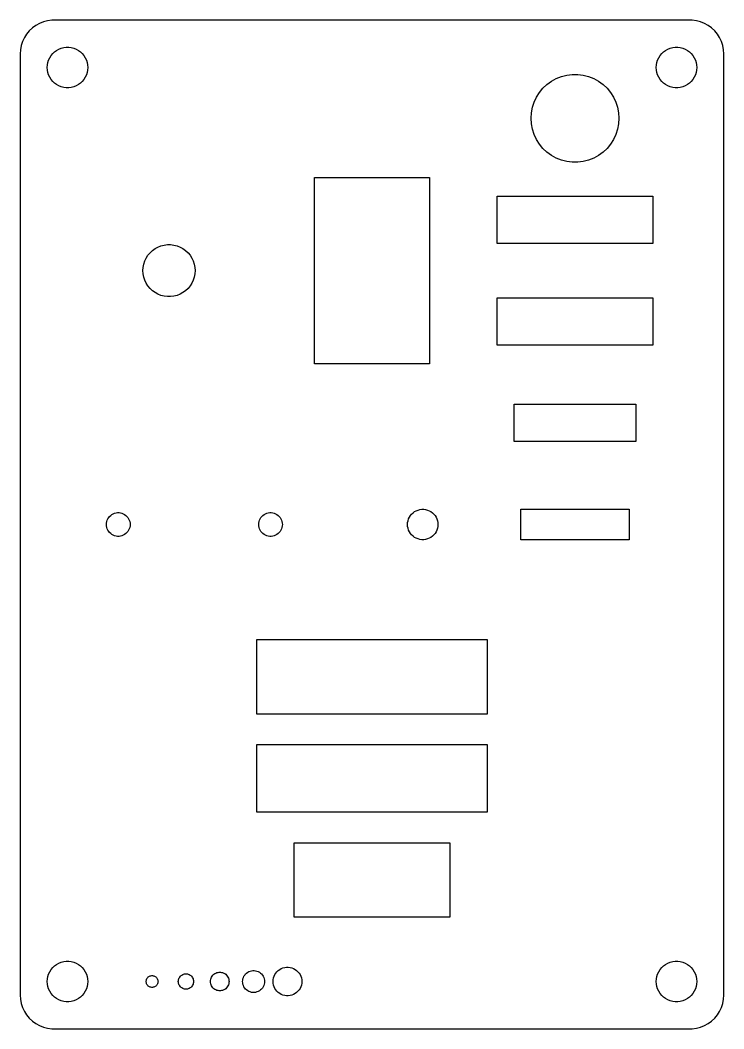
# Model space of a CAD drawing. Header units: metres. Extents: x -52 to 52, y -74 to 3413.
# Drawn here: x -52 to 52, y 1674.5 to 1823.5 of the extents above; entities that cross this region are included whole.
import ezdxf

# ---------------------------------------------------------------- set-up
doc = ezdxf.new("R2010")
doc.units = ezdxf.units.M

msp = doc.modelspace()

# ---------------------------------------------------------------- linework, layer by layer
for p, q in [((-50.1871, 1822.35), (-50.6448, 1821.92)), ((-49.6791, 1822.72), (-50.1871, 1822.35)), ((-49.1289, 1823.02), (-49.6791, 1822.72)), ((-48.5451, 1823.26), (-49.1289, 1823.02)), ((-47.9369, 1823.41), (-48.5451, 1823.26)), ((-47.3139, 1823.49), (-47.9369, 1823.41)), ((47.3139, 1823.49), (-47.3139, 1823.49)), ((47.9369, 1823.41), (47.3139, 1823.49)), ((48.5451, 1823.26), (47.9369, 1823.41)), ((49.1289, 1823.02), (48.5451, 1823.26)), ((49.6791, 1822.72), (49.1289, 1823.02)), ((50.1871, 1822.35), (49.6791, 1822.72)), ((50.6448, 1821.92), (50.1871, 1822.35)), ((-51.3815, 1820.91), (-51.6489, 1820.34)), ((-51.0451, 1821.44), (-51.3815, 1820.91)), ((-50.6448, 1821.92), (-51.0451, 1821.44)), ((51.0451, 1821.44), (50.6448, 1821.92)), ((51.3815, 1820.91), (51.0451, 1821.44)), ((51.6489, 1820.34), (51.3815, 1820.91)), ((-51.9606, 1819.13), (-52, 1818.5)), ((-51.8429, 1819.74), (-51.9606, 1819.13)), ((-51.6489, 1820.34), (-51.8429, 1819.74)), ((-46.6075, 1819.03), (-46.2773, 1819.21)), ((-46.2773, 1819.21), (-45.927, 1819.35)), ((-45.927, 1819.35), (-45.5621, 1819.45)), ((-45.5621, 1819.45), (-45.1884, 1819.49)), ((-45.1884, 1819.49), (-44.8116, 1819.49)), ((-44.8116, 1819.49), (-44.4379, 1819.45)), ((-44.4379, 1819.45), (-44.0729, 1819.35)), ((-44.0729, 1819.35), (-43.7227, 1819.21)), ((-43.7227, 1819.21), (-43.3925, 1819.03)), ((43.3925, 1819.03), (43.7227, 1819.21)), ((43.7227, 1819.21), (44.0729, 1819.35)), ((44.0729, 1819.35), (44.4379, 1819.45)), ((44.4379, 1819.45), (44.8116, 1819.49)), ((44.8116, 1819.49), (45.1884, 1819.49)), ((45.1884, 1819.49), (45.5621, 1819.45)), ((45.5621, 1819.45), (45.927, 1819.35)), ((45.927, 1819.35), (46.2773, 1819.21)), ((46.2773, 1819.21), (46.6075, 1819.03)), ((51.8429, 1819.74), (51.6489, 1820.34)), ((51.9606, 1819.13), (51.8429, 1819.74)), ((52, 1818.5), (51.9606, 1819.13)), ((-52, 1818.5), (-52, 1679.5)), ((-47.9057, 1817.25), (-47.7893, 1817.6)), ((-47.7893, 1817.6), (-47.6289, 1817.95)), ((-47.6289, 1817.95), (-47.427, 1818.26)), ((-47.427, 1818.26), (-47.1869, 1818.55)), ((-47.1869, 1818.55), (-46.9123, 1818.81)), ((-46.9123, 1818.81), (-46.6075, 1819.03)), ((-43.3925, 1819.03), (-43.0877, 1818.81)), ((-43.0877, 1818.81), (-42.8131, 1818.55)), ((-42.8131, 1818.55), (-42.5729, 1818.26)), ((-42.5729, 1818.26), (-42.3711, 1817.95)), ((-42.3711, 1817.95), (-42.2107, 1817.6)), ((-42.2107, 1817.6), (-42.0942, 1817.25)), ((42.0942, 1817.25), (42.2107, 1817.6)), ((42.2107, 1817.6), (42.3711, 1817.95)), ((42.3711, 1817.95), (42.5729, 1818.26)), ((42.5729, 1818.26), (42.8131, 1818.55)), ((42.8131, 1818.55), (43.0877, 1818.81)), ((43.0877, 1818.81), (43.3925, 1819.03)), ((46.6075, 1819.03), (46.9123, 1818.81)), ((46.9123, 1818.81), (47.1869, 1818.55)), ((47.1869, 1818.55), (47.427, 1818.26)), ((47.427, 1818.26), (47.6289, 1817.95)), ((47.6289, 1817.95), (47.7893, 1817.6)), ((47.7893, 1817.6), (47.9057, 1817.25)), ((52, 1679.5), (52, 1818.5)), ((-48, 1816.5), (-47.9763, 1816.88)), ((-47.9763, 1816.12), (-48, 1816.5)), ((-47.9763, 1816.88), (-47.9057, 1817.25)), ((-47.9057, 1815.75), (-47.9763, 1816.12)), ((-42.0942, 1817.25), (-42.0237, 1816.88)), ((-42.0237, 1816.12), (-42.0942, 1815.75)), ((-42.0237, 1816.88), (-42, 1816.5)), ((-42, 1816.5), (-42.0237, 1816.12)), ((42, 1816.5), (42.0237, 1816.88)), ((42.0237, 1816.12), (42, 1816.5)), ((42.0237, 1816.88), (42.0942, 1817.25)), ((42.0942, 1815.75), (42.0237, 1816.12)), ((47.9057, 1817.25), (47.9763, 1816.88)), ((47.9763, 1816.12), (47.9057, 1815.75)), ((47.9763, 1816.88), (48, 1816.5)), ((48, 1816.5), (47.9763, 1816.12)), ((-47.7893, 1815.4), (-47.9057, 1815.75)), ((-47.6289, 1815.05), (-47.7893, 1815.4)), ((-47.427, 1814.74), (-47.6289, 1815.05)), ((-47.1869, 1814.45), (-47.427, 1814.74)), ((-42.5729, 1814.74), (-42.8131, 1814.45)), ((-42.3711, 1815.05), (-42.5729, 1814.74)), ((-42.2107, 1815.4), (-42.3711, 1815.05)), ((-42.0942, 1815.75), (-42.2107, 1815.4)), ((26.5171, 1814.49), (27.2324, 1814.88)), ((27.2324, 1814.88), (27.9914, 1815.18)), ((27.9914, 1815.18), (28.782, 1815.38)), ((28.782, 1815.38), (29.5919, 1815.49)), ((29.5919, 1815.49), (30.4081, 1815.49)), ((30.4081, 1815.49), (31.218, 1815.38)), ((31.218, 1815.38), (32.0086, 1815.18)), ((32.0086, 1815.18), (32.7676, 1814.88)), ((32.7676, 1814.88), (33.4829, 1814.49)), ((42.2107, 1815.4), (42.0942, 1815.75)), ((42.3711, 1815.05), (42.2107, 1815.4)), ((42.5729, 1814.74), (42.3711, 1815.05)), ((42.8131, 1814.45), (42.5729, 1814.74)), ((47.427, 1814.74), (47.1869, 1814.45)), ((47.6289, 1815.05), (47.427, 1814.74)), ((47.7893, 1815.4), (47.6289, 1815.05)), ((47.9057, 1815.75), (47.7893, 1815.4)), ((-46.9123, 1814.19), (-47.1869, 1814.45)), ((-46.6075, 1813.97), (-46.9123, 1814.19)), ((-46.2773, 1813.79), (-46.6075, 1813.97)), ((-45.927, 1813.65), (-46.2773, 1813.79)), ((-45.5621, 1813.55), (-45.927, 1813.65)), ((-45.1884, 1813.51), (-45.5621, 1813.55)), ((-44.8116, 1813.51), (-45.1884, 1813.51)), ((-44.4379, 1813.55), (-44.8116, 1813.51)), ((-44.0729, 1813.65), (-44.4379, 1813.55)), ((-43.7227, 1813.79), (-44.0729, 1813.65)), ((-43.3925, 1813.97), (-43.7227, 1813.79)), ((-43.0877, 1814.19), (-43.3925, 1813.97)), ((-42.8131, 1814.45), (-43.0877, 1814.19)), ((24.7414, 1812.82), (25.2617, 1813.45)), ((25.2617, 1813.45), (25.8567, 1814.01)), ((25.8567, 1814.01), (26.5171, 1814.49)), ((33.4829, 1814.49), (34.1432, 1814.01)), ((34.1432, 1814.01), (34.7383, 1813.45)), ((34.7383, 1813.45), (35.2586, 1812.82)), ((43.0877, 1814.19), (42.8131, 1814.45)), ((43.3925, 1813.97), (43.0877, 1814.19)), ((43.7227, 1813.79), (43.3925, 1813.97)), ((44.0729, 1813.65), (43.7227, 1813.79)), ((44.4379, 1813.55), (44.0729, 1813.65)), ((44.8116, 1813.51), (44.4379, 1813.55)), ((45.1884, 1813.51), (44.8116, 1813.51)), ((45.5621, 1813.55), (45.1884, 1813.51)), ((45.927, 1813.65), (45.5621, 1813.55)), ((46.2773, 1813.79), (45.927, 1813.65)), ((46.6075, 1813.97), (46.2773, 1813.79)), ((46.9123, 1814.19), (46.6075, 1813.97)), ((47.1869, 1814.45), (46.9123, 1814.19)), ((23.9565, 1811.39), (24.304, 1812.13)), ((24.304, 1812.13), (24.7414, 1812.82)), ((35.2586, 1812.82), (35.696, 1812.13)), ((35.696, 1812.13), (36.0435, 1811.39)), ((23.5513, 1809.81), (23.7042, 1810.62)), ((23.7042, 1810.62), (23.9565, 1811.39)), ((36.0435, 1811.39), (36.2958, 1810.62)), ((36.2958, 1810.62), (36.4487, 1809.81)), ((23.5, 1809), (23.5513, 1809.81)), ((23.5513, 1808.19), (23.5, 1809)), ((36.4487, 1809.81), (36.5, 1809)), ((36.5, 1809), (36.4487, 1808.19)), ((23.7042, 1807.38), (23.5513, 1808.19)), ((23.9565, 1806.61), (23.7042, 1807.38)), ((36.2958, 1807.38), (36.0435, 1806.61)), ((36.4487, 1808.19), (36.2958, 1807.38)), ((24.304, 1805.87), (23.9565, 1806.61)), ((24.7414, 1805.18), (24.304, 1805.87)), ((35.696, 1805.87), (35.2586, 1805.18)), ((36.0435, 1806.61), (35.696, 1805.87)), ((25.2617, 1804.55), (24.7414, 1805.18)), ((25.8567, 1803.99), (25.2617, 1804.55)), ((34.7383, 1804.55), (34.1432, 1803.99)), ((35.2586, 1805.18), (34.7383, 1804.55)), ((26.5171, 1803.51), (25.8567, 1803.99)), ((27.2324, 1803.12), (26.5171, 1803.51)), ((27.9914, 1802.82), (27.2324, 1803.12)), ((28.782, 1802.62), (27.9914, 1802.82)), ((32.0086, 1802.82), (31.218, 1802.62)), ((32.7676, 1803.12), (32.0086, 1802.82)), ((33.4829, 1803.51), (32.7676, 1803.12)), ((34.1432, 1803.99), (33.4829, 1803.51)), ((29.5919, 1802.51), (28.782, 1802.62)), ((30.4081, 1802.51), (29.5919, 1802.51)), ((31.218, 1802.62), (30.4081, 1802.51)), ((-8.5, 1772.75), (-8.5, 1800.25)), ((-8.5, 1800.25), (8.5, 1800.25)), ((8.5, 1800.25), (8.5, 1772.75)), ((18.5, 1790.5), (18.5, 1797.5)), ((18.5, 1797.5), (41.5, 1797.5)), ((41.5, 1797.5), (41.5, 1790.5)), ((-32.8065, 1789.14), (-32.4541, 1789.47)), ((-32.4541, 1789.47), (-32.0629, 1789.75)), ((-32.0629, 1789.75), (-31.6392, 1789.98)), ((-31.6392, 1789.98), (-31.1897, 1790.16)), ((-31.1897, 1790.16), (-30.7214, 1790.28)), ((-30.7214, 1790.28), (-30.2417, 1790.34)), ((-30.2417, 1790.34), (-29.7583, 1790.34)), ((-29.7583, 1790.34), (-29.2786, 1790.28)), ((-29.2786, 1790.28), (-28.8103, 1790.16)), ((-28.8103, 1790.16), (-28.3607, 1789.98)), ((-28.3607, 1789.98), (-27.9371, 1789.75)), ((-27.9371, 1789.75), (-27.5459, 1789.47)), ((-27.5459, 1789.47), (-27.1935, 1789.14)), ((41.5, 1790.5), (18.5, 1790.5)), ((-33.729, 1787.46), (-33.5796, 1787.92)), ((-33.5796, 1787.92), (-33.3738, 1788.35)), ((-33.3738, 1788.35), (-33.1147, 1788.76)), ((-33.1147, 1788.76), (-32.8065, 1789.14)), ((-27.1935, 1789.14), (-26.8853, 1788.76)), ((-26.8853, 1788.76), (-26.6262, 1788.35)), ((-26.6262, 1788.35), (-26.4203, 1787.92)), ((-26.4203, 1787.92), (-26.271, 1787.46)), ((-33.85, 1786.5), (-33.8196, 1786.98)), ((-33.8196, 1786.02), (-33.85, 1786.5)), ((-33.8196, 1786.98), (-33.729, 1787.46)), ((-26.271, 1787.46), (-26.1804, 1786.98)), ((-26.1804, 1786.98), (-26.15, 1786.5)), ((-26.15, 1786.5), (-26.1804, 1786.02)), ((-33.729, 1785.54), (-33.8196, 1786.02)), ((-33.5796, 1785.08), (-33.729, 1785.54)), ((-33.3738, 1784.65), (-33.5796, 1785.08)), ((-26.4203, 1785.08), (-26.6262, 1784.65)), ((-26.271, 1785.54), (-26.4203, 1785.08)), ((-26.1804, 1786.02), (-26.271, 1785.54)), ((-33.1147, 1784.24), (-33.3738, 1784.65)), ((-32.8065, 1783.86), (-33.1147, 1784.24)), ((-32.4541, 1783.53), (-32.8065, 1783.86)), ((-32.0629, 1783.25), (-32.4541, 1783.53)), ((-27.5459, 1783.53), (-27.9371, 1783.25)), ((-27.1935, 1783.86), (-27.5459, 1783.53)), ((-26.8853, 1784.24), (-27.1935, 1783.86)), ((-26.6262, 1784.65), (-26.8853, 1784.24)), ((-31.6392, 1783.02), (-32.0629, 1783.25)), ((-31.1897, 1782.84), (-31.6392, 1783.02)), ((-30.7214, 1782.72), (-31.1897, 1782.84)), ((-30.2417, 1782.66), (-30.7214, 1782.72)), ((-29.7583, 1782.66), (-30.2417, 1782.66)), ((-29.2786, 1782.72), (-29.7583, 1782.66)), ((-28.8103, 1782.84), (-29.2786, 1782.72)), ((-28.3607, 1783.02), (-28.8103, 1782.84)), ((-27.9371, 1783.25), (-28.3607, 1783.02)), ((18.5, 1775.5), (18.5, 1782.5)), ((18.5, 1782.5), (41.5, 1782.5)), ((41.5, 1782.5), (41.5, 1775.5)), ((41.5, 1775.5), (18.5, 1775.5)), ((8.5, 1772.75), (-8.5, 1772.75)), ((21, 1761.25), (21, 1766.75)), ((21, 1766.75), (39, 1766.75)), ((39, 1766.75), (39, 1761.25)), ((39, 1761.25), (21, 1761.25)), ((-38.4377, 1750.48), (-38.2451, 1750.58)), ((-38.2451, 1750.58), (-38.0408, 1750.66)), ((-38.0408, 1750.66), (-37.8279, 1750.72)), ((-37.8279, 1750.72), (-37.6099, 1750.75)), ((-37.6099, 1750.75), (-37.3901, 1750.75)), ((-37.3901, 1750.75), (-37.1721, 1750.72)), ((-37.1721, 1750.72), (-36.9592, 1750.66)), ((-36.9592, 1750.66), (-36.7549, 1750.58)), ((-36.7549, 1750.58), (-36.5623, 1750.48)), ((-15.9377, 1750.48), (-15.7451, 1750.58)), ((-15.7451, 1750.58), (-15.5408, 1750.66)), ((-15.5408, 1750.66), (-15.3279, 1750.72)), ((-15.3279, 1750.72), (-15.1099, 1750.75)), ((-15.1099, 1750.75), (-14.8901, 1750.75)), ((-14.8901, 1750.75), (-14.6721, 1750.72)), ((-14.6721, 1750.72), (-14.4592, 1750.66)), ((-14.4592, 1750.66), (-14.2549, 1750.58)), ((-14.2549, 1750.58), (-14.0623, 1750.48)), ((5.6797, 1750.32), (5.85982, 1750.54)), ((5.85982, 1750.54), (6.0658, 1750.73)), ((6.0658, 1750.73), (6.29439, 1750.9)), ((6.29439, 1750.9), (6.54199, 1751.04)), ((6.54199, 1751.04), (6.8047, 1751.14)), ((6.8047, 1751.14), (7.07838, 1751.21)), ((7.07838, 1751.21), (7.35872, 1751.25)), ((7.35872, 1751.25), (7.64127, 1751.25)), ((7.64127, 1751.25), (7.9216, 1751.21)), ((7.9216, 1751.21), (8.19528, 1751.14)), ((8.19528, 1751.14), (8.45799, 1751.04)), ((8.45799, 1751.04), (8.7056, 1750.9)), ((8.7056, 1750.9), (8.93419, 1750.73)), ((8.93419, 1750.73), (9.14017, 1750.54)), ((9.14017, 1750.54), (9.32028, 1750.32)), ((22, 1746.75), (22, 1751.25)), ((22, 1751.25), (38, 1751.25)), ((38, 1751.25), (38, 1746.75)), ((-39.25, 1749), (-39.2362, 1749.22)), ((-39.2362, 1749.22), (-39.195, 1749.44)), ((-39.195, 1749.44), (-39.1271, 1749.64)), ((-39.1271, 1749.64), (-39.0335, 1749.84)), ((-39.0335, 1749.84), (-38.9158, 1750.03)), ((-38.9158, 1750.03), (-38.7757, 1750.2)), ((-38.7757, 1750.2), (-38.6155, 1750.35)), ((-38.6155, 1750.35), (-38.4377, 1750.48)), ((-36.5623, 1750.48), (-36.3845, 1750.35)), ((-36.3845, 1750.35), (-36.2243, 1750.2)), ((-36.2243, 1750.2), (-36.0842, 1750.03)), ((-36.0842, 1750.03), (-35.9665, 1749.84)), ((-35.9665, 1749.84), (-35.8729, 1749.64)), ((-35.8729, 1749.64), (-35.805, 1749.44)), ((-35.805, 1749.44), (-35.7638, 1749.22)), ((-35.7638, 1749.22), (-35.75, 1749)), ((-16.75, 1749), (-16.7362, 1749.22)), ((-16.7362, 1749.22), (-16.695, 1749.44)), ((-16.695, 1749.44), (-16.6271, 1749.64)), ((-16.6271, 1749.64), (-16.5335, 1749.84)), ((-16.5335, 1749.84), (-16.4158, 1750.03)), ((-16.4158, 1750.03), (-16.2757, 1750.2)), ((-16.2757, 1750.2), (-16.1155, 1750.35)), ((-16.1155, 1750.35), (-15.9377, 1750.48)), ((-14.0623, 1750.48), (-13.8845, 1750.35)), ((-13.8845, 1750.35), (-13.7243, 1750.2)), ((-13.7243, 1750.2), (-13.5842, 1750.03)), ((-13.5842, 1750.03), (-13.4665, 1749.84)), ((-13.4665, 1749.84), (-13.3729, 1749.64)), ((-13.3729, 1749.64), (-13.305, 1749.44)), ((-13.305, 1749.44), (-13.2638, 1749.22)), ((-13.2638, 1749.22), (-13.25, 1749)), ((5.25, 1749), (5.26773, 1749.28)), ((5.26773, 1749.28), (5.32068, 1749.56)), ((5.32068, 1749.56), (5.40799, 1749.83)), ((5.40799, 1749.83), (5.52831, 1750.08)), ((5.52831, 1750.08), (5.6797, 1750.32)), ((9.32028, 1750.32), (9.47168, 1750.08)), ((9.47168, 1750.08), (9.592, 1749.83)), ((9.592, 1749.83), (9.67931, 1749.56)), ((9.67931, 1749.56), (9.73225, 1749.28)), ((9.73225, 1749.28), (9.75, 1749)), ((-39.2362, 1748.78), (-39.25, 1749)), ((-39.195, 1748.56), (-39.2362, 1748.78)), ((-39.1271, 1748.36), (-39.195, 1748.56)), ((-39.0335, 1748.16), (-39.1271, 1748.36)), ((-38.9158, 1747.97), (-39.0335, 1748.16)), ((-38.7757, 1747.8), (-38.9158, 1747.97)), ((-38.6155, 1747.65), (-38.7757, 1747.8)), ((-38.4377, 1747.52), (-38.6155, 1747.65)), ((-36.3845, 1747.65), (-36.5623, 1747.52)), ((-36.2243, 1747.8), (-36.3845, 1747.65)), ((-36.0842, 1747.97), (-36.2243, 1747.8)), ((-35.9665, 1748.16), (-36.0842, 1747.97)), ((-35.8729, 1748.36), (-35.9665, 1748.16)), ((-35.805, 1748.56), (-35.8729, 1748.36)), ((-35.7638, 1748.78), (-35.805, 1748.56)), ((-35.75, 1749), (-35.7638, 1748.78)), ((-16.7362, 1748.78), (-16.75, 1749)), ((-16.695, 1748.56), (-16.7362, 1748.78)), ((-16.6271, 1748.36), (-16.695, 1748.56)), ((-16.5335, 1748.16), (-16.6271, 1748.36)), ((-16.4158, 1747.97), (-16.5335, 1748.16)), ((-16.2757, 1747.8), (-16.4158, 1747.97)), ((-16.1155, 1747.65), (-16.2757, 1747.8)), ((-15.9377, 1747.52), (-16.1155, 1747.65)), ((-13.8845, 1747.65), (-14.0623, 1747.52)), ((-13.7243, 1747.8), (-13.8845, 1747.65)), ((-13.5842, 1747.97), (-13.7243, 1747.8)), ((-13.4665, 1748.16), (-13.5842, 1747.97)), ((-13.3729, 1748.36), (-13.4665, 1748.16)), ((-13.305, 1748.56), (-13.3729, 1748.36)), ((-13.2638, 1748.78), (-13.305, 1748.56)), ((-13.25, 1749), (-13.2638, 1748.78)), ((5.26773, 1748.72), (5.25, 1749)), ((5.32068, 1748.44), (5.26773, 1748.72)), ((5.40799, 1748.17), (5.32068, 1748.44)), ((5.52831, 1747.92), (5.40799, 1748.17)), ((5.6797, 1747.68), (5.52831, 1747.92)), ((5.85982, 1747.46), (5.6797, 1747.68)), ((9.32028, 1747.68), (9.14017, 1747.46)), ((9.47168, 1747.92), (9.32028, 1747.68)), ((9.592, 1748.17), (9.47168, 1747.92)), ((9.67931, 1748.44), (9.592, 1748.17)), ((9.73225, 1748.72), (9.67931, 1748.44)), ((9.75, 1749), (9.73225, 1748.72)), ((-38.2451, 1747.42), (-38.4377, 1747.52)), ((-38.0408, 1747.34), (-38.2451, 1747.42)), ((-37.8279, 1747.28), (-38.0408, 1747.34)), ((-37.6099, 1747.25), (-37.8279, 1747.28)), ((-37.3901, 1747.25), (-37.6099, 1747.25)), ((-37.1721, 1747.28), (-37.3901, 1747.25)), ((-36.9592, 1747.34), (-37.1721, 1747.28)), ((-36.7549, 1747.42), (-36.9592, 1747.34)), ((-36.5623, 1747.52), (-36.7549, 1747.42)), ((-15.7451, 1747.42), (-15.9377, 1747.52)), ((-15.5408, 1747.34), (-15.7451, 1747.42)), ((-15.3279, 1747.28), (-15.5408, 1747.34)), ((-15.1099, 1747.25), (-15.3279, 1747.28)), ((-14.8901, 1747.25), (-15.1099, 1747.25)), ((-14.6721, 1747.28), (-14.8901, 1747.25)), ((-14.4592, 1747.34), (-14.6721, 1747.28)), ((-14.2549, 1747.42), (-14.4592, 1747.34)), ((-14.0623, 1747.52), (-14.2549, 1747.42)), ((6.0658, 1747.27), (5.85982, 1747.46)), ((6.29439, 1747.1), (6.0658, 1747.27)), ((6.54199, 1746.96), (6.29439, 1747.1)), ((6.8047, 1746.86), (6.54199, 1746.96)), ((7.07838, 1746.79), (6.8047, 1746.86)), ((7.35872, 1746.75), (7.07838, 1746.79)), ((7.64127, 1746.75), (7.35872, 1746.75)), ((7.9216, 1746.79), (7.64127, 1746.75)), ((8.19528, 1746.86), (7.9216, 1746.79)), ((8.45799, 1746.96), (8.19528, 1746.86)), ((8.7056, 1747.1), (8.45799, 1746.96)), ((8.93419, 1747.27), (8.7056, 1747.1)), ((9.14017, 1747.46), (8.93419, 1747.27)), ((38, 1746.75), (22, 1746.75)), ((-17, 1721), (-17, 1732)), ((-17, 1732), (17, 1732)), ((17, 1732), (17, 1721)), ((17, 1721), (-17, 1721)), ((-17, 1706.5), (-17, 1716.5)), ((-17, 1716.5), (17, 1716.5)), ((17, 1716.5), (17, 1706.5)), ((17, 1706.5), (-17, 1706.5)), ((-11.5, 1691), (-11.5, 1702)), ((-11.5, 1702), (11.5, 1702)), ((11.5, 1702), (11.5, 1691)), ((11.5, 1691), (-11.5, 1691)), ((-47.427, 1683.26), (-47.1869, 1683.55)), ((-47.1869, 1683.55), (-46.9123, 1683.81)), ((-46.9123, 1683.81), (-46.6075, 1684.03)), ((-46.6075, 1684.03), (-46.2773, 1684.21)), ((-46.2773, 1684.21), (-45.927, 1684.35)), ((-45.927, 1684.35), (-45.5621, 1684.45)), ((-45.5621, 1684.45), (-45.1884, 1684.49)), ((-45.1884, 1684.49), (-44.8116, 1684.49)), ((-44.8116, 1684.49), (-44.4379, 1684.45)), ((-44.4379, 1684.45), (-44.0729, 1684.35)), ((-44.0729, 1684.35), (-43.7227, 1684.21)), ((-43.7227, 1684.21), (-43.3925, 1684.03)), ((-43.3925, 1684.03), (-43.0877, 1683.81)), ((-43.0877, 1683.81), (-42.8131, 1683.55)), ((-42.8131, 1683.55), (-42.5729, 1683.26)), ((-13.4048, 1683.42), (-13.1566, 1683.52)), ((-13.1566, 1683.52), (-12.8982, 1683.59)), ((-12.8982, 1683.59), (-12.6334, 1683.62)), ((-12.6334, 1683.62), (-12.3666, 1683.62)), ((-12.3666, 1683.62), (-12.1018, 1683.59)), ((-12.1018, 1683.59), (-11.8433, 1683.52)), ((-11.8433, 1683.52), (-11.5952, 1683.42)), ((42.5729, 1683.26), (42.8131, 1683.55)), ((42.8131, 1683.55), (43.0877, 1683.81)), ((43.0877, 1683.81), (43.3925, 1684.03)), ((43.3925, 1684.03), (43.7227, 1684.21)), ((43.7227, 1684.21), (44.0729, 1684.35)), ((44.0729, 1684.35), (44.4379, 1684.45)), ((44.4379, 1684.45), (44.8116, 1684.49)), ((44.8116, 1684.49), (45.1884, 1684.49)), ((45.1884, 1684.49), (45.5621, 1684.45)), ((45.5621, 1684.45), (45.927, 1684.35)), ((45.927, 1684.35), (46.2773, 1684.21)), ((46.2773, 1684.21), (46.6075, 1684.03)), ((46.6075, 1684.03), (46.9123, 1683.81)), ((46.9123, 1683.81), (47.1869, 1683.55)), ((47.1869, 1683.55), (47.427, 1683.26)), ((-47.9763, 1681.88), (-47.9057, 1682.25)), ((-47.9057, 1682.25), (-47.7893, 1682.6)), ((-47.7893, 1682.6), (-47.6289, 1682.95)), ((-47.6289, 1682.95), (-47.427, 1683.26)), ((-42.5729, 1683.26), (-42.3711, 1682.95)), ((-42.3711, 1682.95), (-42.2107, 1682.6)), ((-42.2107, 1682.6), (-42.0942, 1682.25)), ((-42.0942, 1682.25), (-42.0237, 1681.88)), ((-33.2668, 1681.92), (-33.2079, 1682.01)), ((-33.2079, 1682.01), (-33.1378, 1682.1)), ((-33.1378, 1682.1), (-33.0577, 1682.17)), ((-33.0577, 1682.17), (-32.9688, 1682.24)), ((-32.9688, 1682.24), (-32.8726, 1682.29)), ((-32.8726, 1682.29), (-32.7704, 1682.33)), ((-32.7704, 1682.33), (-32.664, 1682.36)), ((-32.664, 1682.36), (-32.5549, 1682.37)), ((-32.5549, 1682.37), (-32.4451, 1682.37)), ((-32.4451, 1682.37), (-32.336, 1682.36)), ((-32.336, 1682.36), (-32.2296, 1682.33)), ((-32.2296, 1682.33), (-32.1274, 1682.29)), ((-32.1274, 1682.29), (-32.0311, 1682.24)), ((-32.0311, 1682.24), (-31.9422, 1682.17)), ((-31.9422, 1682.17), (-31.8622, 1682.1)), ((-31.8622, 1682.1), (-31.7921, 1682.01)), ((-31.7921, 1682.01), (-31.7332, 1681.92)), ((-28.546, 1681.91), (-28.4858, 1682.04)), ((-28.4858, 1682.04), (-28.4101, 1682.16)), ((-28.4101, 1682.16), (-28.3201, 1682.27)), ((-28.3201, 1682.27), (-28.2171, 1682.37)), ((-28.2171, 1682.37), (-28.1028, 1682.45)), ((-28.1028, 1682.45), (-27.979, 1682.52)), ((-27.979, 1682.52), (-27.8476, 1682.57)), ((-27.8476, 1682.57), (-27.7108, 1682.61)), ((-27.7108, 1682.61), (-27.5706, 1682.62)), ((-27.5706, 1682.62), (-27.4294, 1682.62)), ((-27.4294, 1682.62), (-27.2892, 1682.61)), ((-27.2892, 1682.61), (-27.1523, 1682.57)), ((-27.1523, 1682.57), (-27.021, 1682.52)), ((-27.021, 1682.52), (-26.8972, 1682.45)), ((-26.8972, 1682.45), (-26.7829, 1682.37)), ((-26.7829, 1682.37), (-26.6799, 1682.27)), ((-26.6799, 1682.27), (-26.5898, 1682.16)), ((-26.5898, 1682.16), (-26.5141, 1682.04)), ((-26.5141, 1682.04), (-26.454, 1681.91)), ((-23.8318, 1681.84), (-23.7784, 1682.01)), ((-23.7784, 1682.01), (-23.7049, 1682.16)), ((-23.7049, 1682.16), (-23.6124, 1682.31)), ((-23.6124, 1682.31), (-23.5023, 1682.44)), ((-23.5023, 1682.44), (-23.3764, 1682.56)), ((-23.3764, 1682.56), (-23.2368, 1682.66)), ((-23.2368, 1682.66), (-23.0854, 1682.74)), ((-23.0854, 1682.74), (-22.9249, 1682.81)), ((-22.9249, 1682.81), (-22.7576, 1682.85)), ((-22.7576, 1682.85), (-22.5863, 1682.87)), ((-22.5863, 1682.87), (-22.4137, 1682.87)), ((-22.4137, 1682.87), (-22.2423, 1682.85)), ((-22.2423, 1682.85), (-22.0751, 1682.81)), ((-22.0751, 1682.81), (-21.9146, 1682.74)), ((-21.9146, 1682.74), (-21.7632, 1682.66)), ((-21.7632, 1682.66), (-21.6235, 1682.56)), ((-21.6235, 1682.56), (-21.4977, 1682.44)), ((-21.4977, 1682.44), (-21.3876, 1682.31)), ((-21.3876, 1682.31), (-21.2951, 1682.16)), ((-21.2951, 1682.16), (-21.2216, 1682.01)), ((-21.2216, 1682.01), (-21.1682, 1681.84)), ((-19.0739, 1681.9), (-19.0109, 1682.1)), ((-19.0109, 1682.1), (-18.924, 1682.28)), ((-18.924, 1682.28), (-18.8147, 1682.46)), ((-18.8147, 1682.46), (-18.6846, 1682.61)), ((-18.6846, 1682.61), (-18.5358, 1682.75)), ((-18.5358, 1682.75), (-18.3707, 1682.87)), ((-18.3707, 1682.87), (-18.1919, 1682.97)), ((-18.1919, 1682.97), (-18.0022, 1683.05)), ((-18.0022, 1683.05), (-17.8045, 1683.1)), ((-17.8045, 1683.1), (-17.602, 1683.12)), ((-17.602, 1683.12), (-17.398, 1683.12)), ((-17.398, 1683.12), (-17.1955, 1683.1)), ((-17.1955, 1683.1), (-16.9978, 1683.05)), ((-16.9978, 1683.05), (-16.8081, 1682.97)), ((-16.8081, 1682.97), (-16.6293, 1682.87)), ((-16.6293, 1682.87), (-16.4642, 1682.75)), ((-16.4642, 1682.75), (-16.3154, 1682.61)), ((-16.3154, 1682.61), (-16.1853, 1682.46)), ((-16.1853, 1682.46), (-16.076, 1682.28)), ((-16.076, 1682.28), (-15.9891, 1682.1)), ((-15.9891, 1682.1), (-15.926, 1681.9)), ((-14.6082, 1681.77), (-14.5582, 1682.03)), ((-14.5582, 1682.03), (-14.4758, 1682.28)), ((-14.4758, 1682.28), (-14.3621, 1682.52)), ((-14.3621, 1682.52), (-14.2191, 1682.75)), ((-14.2191, 1682.75), (-14.0491, 1682.95)), ((-14.0491, 1682.95), (-13.8545, 1683.14)), ((-13.8545, 1683.14), (-13.6386, 1683.29)), ((-13.6386, 1683.29), (-13.4048, 1683.42)), ((-11.5952, 1683.42), (-11.3614, 1683.29)), ((-11.3614, 1683.29), (-11.1455, 1683.14)), ((-11.1455, 1683.14), (-10.9509, 1682.95)), ((-10.9509, 1682.95), (-10.7808, 1682.75)), ((-10.7808, 1682.75), (-10.6378, 1682.52)), ((-10.6378, 1682.52), (-10.5242, 1682.28)), ((-10.5242, 1682.28), (-10.4418, 1682.03)), ((-10.4418, 1682.03), (-10.3918, 1681.77)), ((42.0237, 1681.88), (42.0942, 1682.25)), ((42.0942, 1682.25), (42.2107, 1682.6)), ((42.2107, 1682.6), (42.3711, 1682.95)), ((42.3711, 1682.95), (42.5729, 1683.26)), ((47.427, 1683.26), (47.6289, 1682.95)), ((47.6289, 1682.95), (47.7893, 1682.6)), ((47.7893, 1682.6), (47.9057, 1682.25)), ((47.9057, 1682.25), (47.9763, 1681.88)), ((-48, 1681.5), (-47.9763, 1681.88)), ((-47.9763, 1681.12), (-48, 1681.5)), ((-47.9057, 1680.75), (-47.9763, 1681.12)), ((-47.7893, 1680.4), (-47.9057, 1680.75)), ((-42.0942, 1680.75), (-42.2107, 1680.4)), ((-42.0237, 1681.12), (-42.0942, 1680.75)), ((-42.0237, 1681.88), (-42, 1681.5)), ((-42, 1681.5), (-42.0237, 1681.12)), ((-33.375, 1681.5), (-33.3681, 1681.61)), ((-33.3681, 1681.39), (-33.375, 1681.5)), ((-33.3681, 1681.61), (-33.3475, 1681.72)), ((-33.3475, 1681.28), (-33.3681, 1681.39)), ((-33.3475, 1681.72), (-33.3136, 1681.82)), ((-33.3136, 1681.18), (-33.3475, 1681.28)), ((-33.3136, 1681.82), (-33.2668, 1681.92)), ((-33.2668, 1681.08), (-33.3136, 1681.18)), ((-33.2079, 1680.99), (-33.2668, 1681.08)), ((-33.1378, 1680.9), (-33.2079, 1680.99)), ((-33.0577, 1680.83), (-33.1378, 1680.9)), ((-32.9688, 1680.76), (-33.0577, 1680.83)), ((-32.8726, 1680.71), (-32.9688, 1680.76)), ((-32.7704, 1680.67), (-32.8726, 1680.71)), ((-32.664, 1680.64), (-32.7704, 1680.67)), ((-32.5549, 1680.63), (-32.664, 1680.64)), ((-32.4451, 1680.63), (-32.5549, 1680.63)), ((-32.336, 1680.64), (-32.4451, 1680.63)), ((-32.2296, 1680.67), (-32.336, 1680.64)), ((-32.1274, 1680.71), (-32.2296, 1680.67)), ((-32.0311, 1680.76), (-32.1274, 1680.71)), ((-31.9422, 1680.83), (-32.0311, 1680.76)), ((-31.8622, 1680.9), (-31.9422, 1680.83)), ((-31.7921, 1680.99), (-31.8622, 1680.9)), ((-31.7332, 1681.08), (-31.7921, 1680.99)), ((-31.7332, 1681.92), (-31.6864, 1681.82)), ((-31.6864, 1681.18), (-31.7332, 1681.08)), ((-31.6864, 1681.82), (-31.6525, 1681.72)), ((-31.6525, 1681.28), (-31.6864, 1681.18)), ((-31.6525, 1681.72), (-31.6319, 1681.61)), ((-31.6319, 1681.39), (-31.6525, 1681.28)), ((-31.6319, 1681.61), (-31.625, 1681.5)), ((-31.625, 1681.5), (-31.6319, 1681.39)), ((-28.625, 1681.5), (-28.6161, 1681.64)), ((-28.6161, 1681.36), (-28.625, 1681.5)), ((-28.6161, 1681.64), (-28.5896, 1681.78)), ((-28.5896, 1681.22), (-28.6161, 1681.36)), ((-28.5896, 1681.78), (-28.546, 1681.91)), ((-28.546, 1681.09), (-28.5896, 1681.22)), ((-28.4858, 1680.96), (-28.546, 1681.09)), ((-28.4101, 1680.84), (-28.4858, 1680.96)), ((-28.3201, 1680.73), (-28.4101, 1680.84)), ((-28.2171, 1680.63), (-28.3201, 1680.73)), ((-28.1028, 1680.55), (-28.2171, 1680.63)), ((-27.979, 1680.48), (-28.1028, 1680.55)), ((-26.8972, 1680.55), (-27.021, 1680.48)), ((-26.7829, 1680.63), (-26.8972, 1680.55)), ((-26.6799, 1680.73), (-26.7829, 1680.63)), ((-26.5898, 1680.84), (-26.6799, 1680.73)), ((-26.5141, 1680.96), (-26.5898, 1680.84)), ((-26.454, 1681.09), (-26.5141, 1680.96)), ((-26.454, 1681.91), (-26.4103, 1681.78)), ((-26.4103, 1681.22), (-26.454, 1681.09)), ((-26.4103, 1681.78), (-26.3839, 1681.64)), ((-26.3839, 1681.36), (-26.4103, 1681.22)), ((-26.3839, 1681.64), (-26.375, 1681.5)), ((-26.375, 1681.5), (-26.3839, 1681.36)), ((-23.875, 1681.5), (-23.8642, 1681.67)), ((-23.8642, 1681.33), (-23.875, 1681.5)), ((-23.8642, 1681.67), (-23.8318, 1681.84)), ((-23.8318, 1681.16), (-23.8642, 1681.33)), ((-23.7784, 1680.99), (-23.8318, 1681.16)), ((-23.7049, 1680.84), (-23.7784, 1680.99)), ((-23.6124, 1680.69), (-23.7049, 1680.84)), ((-23.5023, 1680.56), (-23.6124, 1680.69)), ((-23.3764, 1680.44), (-23.5023, 1680.56)), ((-21.4977, 1680.56), (-21.6235, 1680.44)), ((-21.3876, 1680.69), (-21.4977, 1680.56)), ((-21.2951, 1680.84), (-21.3876, 1680.69)), ((-21.2216, 1680.99), (-21.2951, 1680.84)), ((-21.1682, 1681.16), (-21.2216, 1680.99)), ((-21.1682, 1681.84), (-21.1358, 1681.67)), ((-21.1358, 1681.33), (-21.1682, 1681.16)), ((-21.1358, 1681.67), (-21.125, 1681.5)), ((-21.125, 1681.5), (-21.1358, 1681.33)), ((-19.125, 1681.5), (-19.1122, 1681.7)), ((-19.1122, 1681.3), (-19.125, 1681.5)), ((-19.1122, 1681.7), (-19.0739, 1681.9)), ((-19.0739, 1681.1), (-19.1122, 1681.3)), ((-19.0109, 1680.9), (-19.0739, 1681.1)), ((-18.924, 1680.72), (-19.0109, 1680.9)), ((-18.8147, 1680.54), (-18.924, 1680.72)), ((-18.6846, 1680.39), (-18.8147, 1680.54)), ((-16.1853, 1680.54), (-16.3154, 1680.39)), ((-16.076, 1680.72), (-16.1853, 1680.54)), ((-15.9891, 1680.9), (-16.076, 1680.72)), ((-15.926, 1681.1), (-15.9891, 1680.9)), ((-15.926, 1681.9), (-15.8878, 1681.7)), ((-15.8878, 1681.3), (-15.926, 1681.1)), ((-15.8878, 1681.7), (-15.875, 1681.5)), ((-15.875, 1681.5), (-15.8878, 1681.3)), ((-14.625, 1681.5), (-14.6082, 1681.77)), ((-14.6082, 1681.23), (-14.625, 1681.5)), ((-14.5582, 1680.97), (-14.6082, 1681.23)), ((-14.4758, 1680.72), (-14.5582, 1680.97)), ((-14.3621, 1680.48), (-14.4758, 1680.72)), ((-10.5242, 1680.72), (-10.6378, 1680.48)), ((-10.4418, 1680.97), (-10.5242, 1680.72)), ((-10.3918, 1681.23), (-10.4418, 1680.97)), ((-10.3918, 1681.77), (-10.375, 1681.5)), ((-10.375, 1681.5), (-10.3918, 1681.23)), ((42, 1681.5), (42.0237, 1681.88)), ((42.0237, 1681.12), (42, 1681.5)), ((42.0942, 1680.75), (42.0237, 1681.12)), ((42.2107, 1680.4), (42.0942, 1680.75)), ((47.9057, 1680.75), (47.7893, 1680.4)), ((47.9763, 1681.12), (47.9057, 1680.75)), ((47.9763, 1681.88), (48, 1681.5)), ((48, 1681.5), (47.9763, 1681.12)), ((-52, 1679.5), (-51.9606, 1678.87)), ((-47.6289, 1680.05), (-47.7893, 1680.4)), ((-47.427, 1679.74), (-47.6289, 1680.05)), ((-47.1869, 1679.45), (-47.427, 1679.74)), ((-46.9123, 1679.19), (-47.1869, 1679.45)), ((-46.6075, 1678.97), (-46.9123, 1679.19)), ((-43.0877, 1679.19), (-43.3925, 1678.97)), ((-42.8131, 1679.45), (-43.0877, 1679.19)), ((-42.5729, 1679.74), (-42.8131, 1679.45)), ((-42.3711, 1680.05), (-42.5729, 1679.74)), ((-42.2107, 1680.4), (-42.3711, 1680.05)), ((-27.8476, 1680.43), (-27.979, 1680.48)), ((-27.7108, 1680.39), (-27.8476, 1680.43)), ((-27.5706, 1680.38), (-27.7108, 1680.39)), ((-27.4294, 1680.38), (-27.5706, 1680.38)), ((-27.2892, 1680.39), (-27.4294, 1680.38)), ((-27.1523, 1680.43), (-27.2892, 1680.39)), ((-27.021, 1680.48), (-27.1523, 1680.43)), ((-23.2368, 1680.34), (-23.3764, 1680.44)), ((-23.0854, 1680.26), (-23.2368, 1680.34)), ((-22.9249, 1680.19), (-23.0854, 1680.26)), ((-22.7576, 1680.15), (-22.9249, 1680.19)), ((-22.5863, 1680.13), (-22.7576, 1680.15)), ((-22.4137, 1680.13), (-22.5863, 1680.13)), ((-22.2423, 1680.15), (-22.4137, 1680.13)), ((-22.0751, 1680.19), (-22.2423, 1680.15)), ((-21.9146, 1680.26), (-22.0751, 1680.19)), ((-21.7632, 1680.34), (-21.9146, 1680.26)), ((-21.6235, 1680.44), (-21.7632, 1680.34)), ((-18.5358, 1680.25), (-18.6846, 1680.39)), ((-18.3707, 1680.13), (-18.5358, 1680.25)), ((-18.1919, 1680.03), (-18.3707, 1680.13)), ((-18.0022, 1679.95), (-18.1919, 1680.03)), ((-17.8045, 1679.9), (-18.0022, 1679.95)), ((-17.602, 1679.88), (-17.8045, 1679.9)), ((-17.398, 1679.88), (-17.602, 1679.88)), ((-17.1955, 1679.9), (-17.398, 1679.88)), ((-16.9978, 1679.95), (-17.1955, 1679.9)), ((-16.8081, 1680.03), (-16.9978, 1679.95)), ((-16.6293, 1680.13), (-16.8081, 1680.03)), ((-16.4642, 1680.25), (-16.6293, 1680.13)), ((-16.3154, 1680.39), (-16.4642, 1680.25)), ((-14.2191, 1680.25), (-14.3621, 1680.48)), ((-14.0491, 1680.05), (-14.2191, 1680.25)), ((-13.8545, 1679.86), (-14.0491, 1680.05)), ((-13.6386, 1679.71), (-13.8545, 1679.86)), ((-13.4048, 1679.58), (-13.6386, 1679.71)), ((-13.1566, 1679.48), (-13.4048, 1679.58)), ((-12.8982, 1679.41), (-13.1566, 1679.48)), ((-12.6334, 1679.38), (-12.8982, 1679.41)), ((-12.3666, 1679.38), (-12.6334, 1679.38)), ((-12.1018, 1679.41), (-12.3666, 1679.38)), ((-11.8433, 1679.48), (-12.1018, 1679.41)), ((-11.5952, 1679.58), (-11.8433, 1679.48)), ((-11.3614, 1679.71), (-11.5952, 1679.58)), ((-11.1455, 1679.86), (-11.3614, 1679.71)), ((-10.9509, 1680.05), (-11.1455, 1679.86)), ((-10.7808, 1680.25), (-10.9509, 1680.05)), ((-10.6378, 1680.48), (-10.7808, 1680.25)), ((42.3711, 1680.05), (42.2107, 1680.4)), ((42.5729, 1679.74), (42.3711, 1680.05)), ((42.8131, 1679.45), (42.5729, 1679.74)), ((43.0877, 1679.19), (42.8131, 1679.45)), ((43.3925, 1678.97), (43.0877, 1679.19)), ((46.9123, 1679.19), (46.6075, 1678.97)), ((47.1869, 1679.45), (46.9123, 1679.19)), ((47.427, 1679.74), (47.1869, 1679.45)), ((47.6289, 1680.05), (47.427, 1679.74)), ((47.7893, 1680.4), (47.6289, 1680.05)), ((51.9606, 1678.87), (52, 1679.5)), ((-51.9606, 1678.87), (-51.8429, 1678.26)), ((-51.8429, 1678.26), (-51.6489, 1677.66)), ((-51.6489, 1677.66), (-51.3815, 1677.09)), ((-46.2773, 1678.79), (-46.6075, 1678.97)), ((-45.927, 1678.65), (-46.2773, 1678.79)), ((-45.5621, 1678.55), (-45.927, 1678.65)), ((-45.1884, 1678.51), (-45.5621, 1678.55)), ((-44.8116, 1678.51), (-45.1884, 1678.51)), ((-44.4379, 1678.55), (-44.8116, 1678.51)), ((-44.0729, 1678.65), (-44.4379, 1678.55)), ((-43.7227, 1678.79), (-44.0729, 1678.65)), ((-43.3925, 1678.97), (-43.7227, 1678.79)), ((43.7227, 1678.79), (43.3925, 1678.97)), ((44.0729, 1678.65), (43.7227, 1678.79)), ((44.4379, 1678.55), (44.0729, 1678.65)), ((44.8116, 1678.51), (44.4379, 1678.55)), ((45.1884, 1678.51), (44.8116, 1678.51)), ((45.5621, 1678.55), (45.1884, 1678.51)), ((45.927, 1678.65), (45.5621, 1678.55)), ((46.2773, 1678.79), (45.927, 1678.65)), ((46.6075, 1678.97), (46.2773, 1678.79)), ((51.3815, 1677.09), (51.6489, 1677.66)), ((51.6489, 1677.66), (51.8429, 1678.26)), ((51.8429, 1678.26), (51.9606, 1678.87)), ((-51.3815, 1677.09), (-51.0451, 1676.56)), ((-51.0451, 1676.56), (-50.6448, 1676.08)), ((-50.6448, 1676.08), (-50.1871, 1675.65)), ((50.1871, 1675.65), (50.6448, 1676.08)), ((50.6448, 1676.08), (51.0451, 1676.56)), ((51.0451, 1676.56), (51.3815, 1677.09)), ((-50.1871, 1675.65), (-49.6791, 1675.28)), ((-49.6791, 1675.28), (-49.1289, 1674.98)), ((-49.1289, 1674.98), (-48.5451, 1674.74)), ((-48.5451, 1674.74), (-47.9369, 1674.59)), ((-47.9369, 1674.59), (-47.3139, 1674.51)), ((47.3139, 1674.51), (47.9369, 1674.59)), ((47.9369, 1674.59), (48.5451, 1674.74)), ((48.5451, 1674.74), (49.1289, 1674.98)), ((49.1289, 1674.98), (49.6791, 1675.28)), ((49.6791, 1675.28), (50.1871, 1675.65)), ((-47.3139, 1674.51), (47.3139, 1674.51))]:
    msp.add_line(p, q)

doc.saveas('drawing.dxf')
